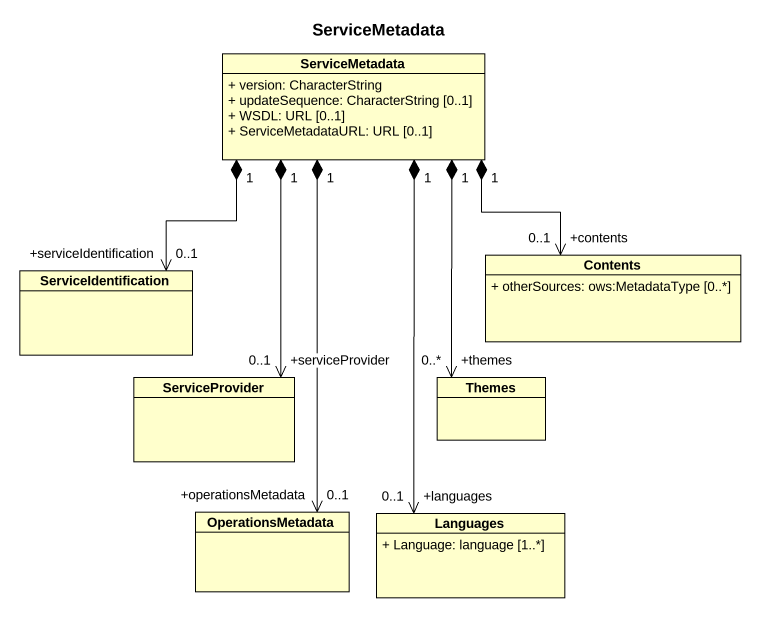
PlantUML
@startuml
title ServiceMetadata
hide circle
hide empty members
skinparam classAttributeIconSize 0
class ServiceMetadata {
  + version: CharacterString
  + updateSequence: CharacterString [0..1]
  + WSDL: URL [0..1]
  + ServiceMetadataURL: URL [0..1]
}
class ServiceIdentification
class Contents {
  + otherSources: ows:MetadataType [0..*]
}
class ServiceProvider
class Themes
class OperationsMetadata
class Languages {
  + Language: language [1..*]
}
ServiceIdentification "+serviceIdentification\n0..1" <-up-* "1" ServiceMetadata
Contents "+contents\n0..1" <-up-* "1" ServiceMetadata
ServiceProvider "+serviceProvider\n0..1" <-up-* "1" ServiceMetadata
Themes "+themes\n0..*" <-up-* "1" ServiceMetadata
OperationsMetadata "+operationsMetadata\n0..1" <-up-* "1" ServiceMetadata
Languages "+languages\n0..1" <-up-* "1" ServiceMetadata
@enduml
